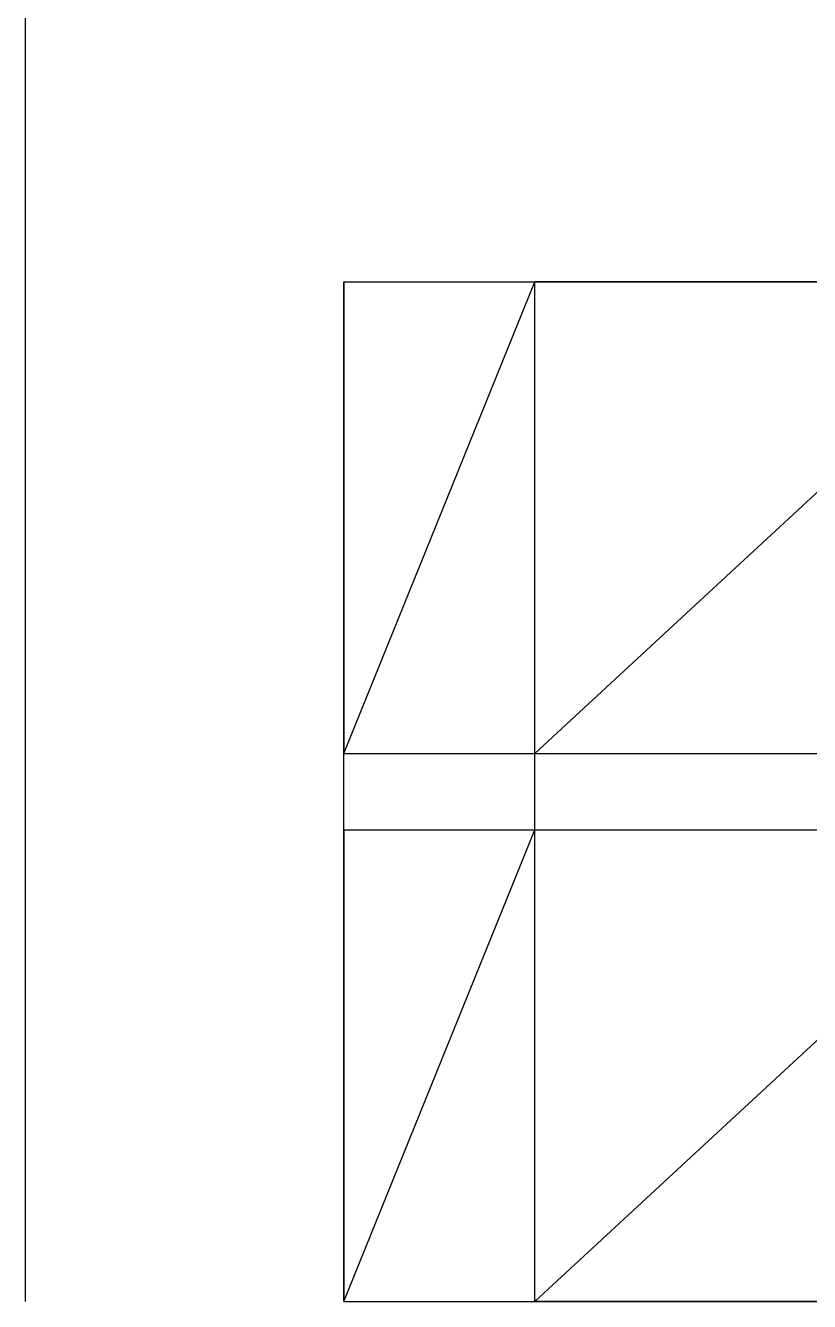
# Model space of a CAD drawing. Header units: metres. Extents: x -11.5 to 50.6, y -25 to 40.
# Drawn here: x -5 to 7.31, y 0 to 20.02 of the extents above; entities that cross this region are included whole.
import ezdxf

# ---------------------------------------------------------------- set-up
doc = ezdxf.new("R2010")
doc.units = ezdxf.units.M
for name, color, linetype in [('beam_x', 3, 'Continuous'), ('beam_y', 2, 'Continuous'), ('brace_xz', 6, 'Continuous'), ('brace_yz', 1, 'Continuous'), ('column', 4, 'Continuous'), ('dimensions', 4, 'Continuous'), ('floor_brace', 5, 'Continuous')]:
    doc.layers.add(name, color=color, linetype=linetype)

msp = doc.modelspace()

# ---------------------------------------------------------------- linework, layer by layer
at = {"layer": 'beam_x'}
for p, q in [((0, 16), (3, 16)), ((0, 16, 9), (3, 16, 9)), ((0, 16, 15), (3, 16, 15)), ((0, 16, 21), (3, 16, 21)), ((0, 16, 27), (3, 16, 27)), ((0, 16, 33), (3, 16, 33)), ((0, 16, 39), (3, 16, 39)), ((0, 16, 45), (3, 16, 45)), ((0, 16, 51), (3, 16, 51)), ((0, 16, 57), (3, 16, 57)), ((0, 16, 63), (3, 16, 63)), ((0, 16, 69), (3, 16, 69)), ((0, 16, 75), (3, 16, 75)), ((0, 16, 81), (3, 16, 81)), ((0, 16, 87), (3, 16, 87)), ((0, 16, 93), (3, 16, 93)), ((0, 16, 99), (3, 16, 99)), ((0, 16, 105), (3, 16, 105)), ((0, 16, 111), (3, 16, 111)), ((0, 16, 117), (3, 16, 117)), ((0, 16, 123), (3, 16, 123)), ((0, 16, 129), (3, 16, 129)), ((0, 16, 135), (3, 16, 135)), ((0, 16, 141), (3, 16, 141)), ((0, 16, 147), (3, 16, 147)), ((0, 16, 153), (3, 16, 153)), ((3, 16), (11, 16)), ((3, 16, 9), (11, 16, 9)), ((3, 16, 15), (11, 16, 15)), ((3, 16, 21), (11, 16, 21)), ((3, 16, 27), (11, 16, 27)), ((3, 16, 33), (11, 16, 33)), ((3, 16, 39), (11, 16, 39)), ((3, 16, 45), (11, 16, 45)), ((3, 16, 51), (11, 16, 51)), ((3, 16, 57), (11, 16, 57)), ((3, 16, 63), (11, 16, 63)), ((3, 16, 69), (11, 16, 69)), ((3, 16, 75), (11, 16, 75)), ((3, 16, 81), (11, 16, 81)), ((3, 16, 87), (11, 16, 87)), ((3, 16, 93), (11, 16, 93)), ((3, 16, 99), (11, 16, 99)), ((3, 16, 105), (11, 16, 105)), ((3, 16, 111), (11, 16, 111)), ((3, 16, 117), (11, 16, 117)), ((3, 16, 123), (11, 16, 123)), ((3, 16, 129), (11, 16, 129)), ((3, 16, 135), (11, 16, 135)), ((3, 16, 141), (11, 16, 141)), ((3, 16, 147), (11, 16, 147)), ((3, 16, 153), (11, 16, 153)), ((0, 8.6), (3, 8.6)), ((0, 8.6, 15), (3, 8.6, 15)), ((0, 8.6, 27), (3, 8.6, 27)), ((0, 8.6, 39), (3, 8.6, 39)), ((0, 8.6, 51), (3, 8.6, 51)), ((0, 8.6, 63), (3, 8.6, 63)), ((0, 8.6, 75), (3, 8.6, 75)), ((0, 8.6, 87), (3, 8.6, 87)), ((0, 8.6, 99), (3, 8.6, 99)), ((0, 8.6, 111), (3, 8.6, 111)), ((0, 8.6, 123), (3, 8.6, 123)), ((0, 8.6, 135), (3, 8.6, 135)), ((0, 8.6, 147), (3, 8.6, 147)), ((3, 8.6), (11, 8.6)), ((3, 8.6, 15), (11, 8.6, 15)), ((3, 8.6, 27), (11, 8.6, 27)), ((3, 8.6, 39), (11, 8.6, 39)), ((3, 8.6, 51), (11, 8.6, 51)), ((3, 8.6, 63), (11, 8.6, 63)), ((3, 8.6, 75), (11, 8.6, 75)), ((3, 8.6, 87), (11, 8.6, 87)), ((3, 8.6, 99), (11, 8.6, 99)), ((3, 8.6, 111), (11, 8.6, 111)), ((3, 8.6, 123), (11, 8.6, 123)), ((3, 8.6, 135), (11, 8.6, 135)), ((3, 8.6, 147), (11, 8.6, 147)), ((0, 7.4), (3, 7.4)), ((0, 7.4, 15), (3, 7.4, 15)), ((0, 7.4, 27), (3, 7.4, 27)), ((0, 7.4, 39), (3, 7.4, 39)), ((0, 7.4, 51), (3, 7.4, 51)), ((0, 7.4, 63), (3, 7.4, 63)), ((0, 7.4, 75), (3, 7.4, 75)), ((0, 7.4, 87), (3, 7.4, 87)), ((0, 7.4, 99), (3, 7.4, 99)), ((0, 7.4, 111), (3, 7.4, 111)), ((0, 7.4, 123), (3, 7.4, 123)), ((0, 7.4, 135), (3, 7.4, 135)), ((0, 7.4, 147), (3, 7.4, 147)), ((3, 7.4), (11, 7.4)), ((3, 7.4, 15), (11, 7.4, 15)), ((3, 7.4, 27), (11, 7.4, 27)), ((3, 7.4, 39), (11, 7.4, 39)), ((3, 7.4, 51), (11, 7.4, 51)), ((3, 7.4, 63), (11, 7.4, 63)), ((3, 7.4, 75), (11, 7.4, 75)), ((3, 7.4, 87), (11, 7.4, 87)), ((3, 7.4, 99), (11, 7.4, 99)), ((3, 7.4, 111), (11, 7.4, 111)), ((3, 7.4, 123), (11, 7.4, 123)), ((3, 7.4, 135), (11, 7.4, 135)), ((3, 7.4, 147), (11, 7.4, 147)), ((0, 0), (3, 0)), ((0, 0, 9), (3, 0, 9)), ((0, 0, 15), (3, 0, 15)), ((0, 0, 21), (3, 0, 21)), ((0, 0, 27), (3, 0, 27)), ((0, 0, 33), (3, 0, 33)), ((0, 0, 39), (3, 0, 39)), ((0, 0, 45), (3, 0, 45)), ((0, 0, 51), (3, 0, 51)), ((0, 0, 57), (3, 0, 57)), ((0, 0, 63), (3, 0, 63)), ((0, 0, 69), (3, 0, 69)), ((0, 0, 75), (3, 0, 75)), ((0, 0, 81), (3, 0, 81)), ((0, 0, 87), (3, 0, 87)), ((0, 0, 93), (3, 0, 93)), ((0, 0, 99), (3, 0, 99)), ((0, 0, 105), (3, 0, 105)), ((0, 0, 111), (3, 0, 111)), ((0, 0, 117), (3, 0, 117)), ((0, 0, 123), (3, 0, 123)), ((0, 0, 129), (3, 0, 129)), ((0, 0, 135), (3, 0, 135)), ((0, 0, 141), (3, 0, 141)), ((0, 0, 147), (3, 0, 147)), ((0, 0, 153), (3, 0, 153)), ((3, 0), (11, 0)), ((3, 0, 9), (11, 0, 9)), ((3, 0, 15), (11, 0, 15)), ((3, 0, 21), (11, 0, 21)), ((3, 0, 27), (11, 0, 27)), ((3, 0, 33), (11, 0, 33)), ((3, 0, 39), (11, 0, 39)), ((3, 0, 45), (11, 0, 45)), ((3, 0, 51), (11, 0, 51)), ((3, 0, 57), (11, 0, 57)), ((3, 0, 63), (11, 0, 63)), ((3, 0, 69), (11, 0, 69)), ((3, 0, 75), (11, 0, 75)), ((3, 0, 81), (11, 0, 81)), ((3, 0, 87), (11, 0, 87)), ((3, 0, 93), (11, 0, 93)), ((3, 0, 99), (11, 0, 99)), ((3, 0, 105), (11, 0, 105)), ((3, 0, 111), (11, 0, 111)), ((3, 0, 117), (11, 0, 117)), ((3, 0, 123), (11, 0, 123)), ((3, 0, 129), (11, 0, 129)), ((3, 0, 135), (11, 0, 135)), ((3, 0, 141), (11, 0, 141)), ((3, 0, 147), (11, 0, 147)), ((3, 0, 153), (11, 0, 153))]:
    msp.add_line(p, q, dxfattribs=at)
at = {"layer": 'beam_y'}
for p, q in [((0, 8.6), (0, 16)), ((0, 8.6, 9), (0, 16, 9)), ((0, 8.6, 15), (0, 16, 15)), ((0, 8.6, 21), (0, 16, 21)), ((0, 8.6, 27), (0, 16, 27)), ((0, 8.6, 33), (0, 16, 33)), ((0, 8.6, 39), (0, 16, 39)), ((0, 8.6, 45), (0, 16, 45)), ((0, 8.6, 51), (0, 16, 51)), ((0, 8.6, 57), (0, 16, 57)), ((0, 8.6, 63), (0, 16, 63)), ((0, 8.6, 69), (0, 16, 69)), ((0, 8.6, 75), (0, 16, 75)), ((0, 8.6, 81), (0, 16, 81)), ((0, 8.6, 87), (0, 16, 87)), ((0, 8.6, 93), (0, 16, 93)), ((0, 8.6, 99), (0, 16, 99)), ((0, 8.6, 105), (0, 16, 105)), ((0, 8.6, 111), (0, 16, 111)), ((0, 8.6, 117), (0, 16, 117)), ((0, 8.6, 123), (0, 16, 123)), ((0, 8.6, 129), (0, 16, 129)), ((0, 8.6, 135), (0, 16, 135)), ((0, 8.6, 141), (0, 16, 141)), ((0, 8.6, 147), (0, 16, 147)), ((0, 8.6, 153), (0, 16, 153)), ((3, 8.6, 9), (3, 16, 9)), ((3, 8.6, 21), (3, 16, 21)), ((3, 8.6, 33), (3, 16, 33)), ((3, 8.6, 45), (3, 16, 45)), ((3, 8.6, 57), (3, 16, 57)), ((3, 8.6, 69), (3, 16, 69)), ((3, 8.6, 81), (3, 16, 81)), ((3, 8.6, 93), (3, 16, 93)), ((3, 8.6, 105), (3, 16, 105)), ((3, 8.6, 117), (3, 16, 117)), ((3, 8.6, 129), (3, 16, 129)), ((3, 8.6, 141), (3, 16, 141)), ((3, 8.6, 153), (3, 16, 153)), ((0, 7.4), (0, 8.6)), ((0, 7.4, 9), (0, 8.6, 9)), ((0, 7.4, 15), (0, 8.6, 15)), ((0, 7.4, 21), (0, 8.6, 21)), ((0, 7.4, 27), (0, 8.6, 27)), ((0, 7.4, 33), (0, 8.6, 33)), ((0, 7.4, 39), (0, 8.6, 39)), ((0, 7.4, 45), (0, 8.6, 45)), ((0, 7.4, 51), (0, 8.6, 51)), ((0, 7.4, 57), (0, 8.6, 57)), ((0, 7.4, 63), (0, 8.6, 63)), ((0, 7.4, 69), (0, 8.6, 69)), ((0, 7.4, 75), (0, 8.6, 75)), ((0, 7.4, 81), (0, 8.6, 81)), ((0, 7.4, 87), (0, 8.6, 87)), ((0, 7.4, 93), (0, 8.6, 93)), ((0, 7.4, 99), (0, 8.6, 99)), ((0, 7.4, 105), (0, 8.6, 105)), ((0, 7.4, 111), (0, 8.6, 111)), ((0, 7.4, 117), (0, 8.6, 117)), ((0, 7.4, 123), (0, 8.6, 123)), ((0, 7.4, 129), (0, 8.6, 129)), ((0, 7.4, 135), (0, 8.6, 135)), ((0, 7.4, 141), (0, 8.6, 141)), ((0, 7.4, 147), (0, 8.6, 147)), ((0, 7.4, 153), (0, 8.6, 153)), ((3, 7.4, 9), (3, 8.6, 9)), ((3, 7.4, 21), (3, 8.6, 21)), ((3, 7.4, 33), (3, 8.6, 33)), ((3, 7.4, 45), (3, 8.6, 45)), ((3, 7.4, 57), (3, 8.6, 57)), ((3, 7.4, 69), (3, 8.6, 69)), ((3, 7.4, 81), (3, 8.6, 81)), ((3, 7.4, 93), (3, 8.6, 93)), ((3, 7.4, 105), (3, 8.6, 105)), ((3, 7.4, 117), (3, 8.6, 117)), ((3, 7.4, 129), (3, 8.6, 129)), ((3, 7.4, 141), (3, 8.6, 141)), ((3, 7.4, 153), (3, 8.6, 153)), ((0, 0), (0, 7.4)), ((0, 0, 9), (0, 7.4, 9)), ((0, 0, 15), (0, 7.4, 15)), ((0, 0, 21), (0, 7.4, 21)), ((0, 0, 27), (0, 7.4, 27)), ((0, 0, 33), (0, 7.4, 33)), ((0, 0, 39), (0, 7.4, 39)), ((0, 0, 45), (0, 7.4, 45)), ((0, 0, 51), (0, 7.4, 51)), ((0, 0, 57), (0, 7.4, 57)), ((0, 0, 63), (0, 7.4, 63)), ((0, 0, 69), (0, 7.4, 69)), ((0, 0, 75), (0, 7.4, 75)), ((0, 0, 81), (0, 7.4, 81)), ((0, 0, 87), (0, 7.4, 87)), ((0, 0, 93), (0, 7.4, 93)), ((0, 0, 99), (0, 7.4, 99)), ((0, 0, 105), (0, 7.4, 105)), ((0, 0, 111), (0, 7.4, 111)), ((0, 0, 117), (0, 7.4, 117)), ((0, 0, 123), (0, 7.4, 123)), ((0, 0, 129), (0, 7.4, 129)), ((0, 0, 135), (0, 7.4, 135)), ((0, 0, 141), (0, 7.4, 141)), ((0, 0, 147), (0, 7.4, 147)), ((0, 0, 153), (0, 7.4, 153)), ((3, 0, 9), (3, 7.4, 9)), ((3, 0, 21), (3, 7.4, 21)), ((3, 0, 33), (3, 7.4, 33)), ((3, 0, 45), (3, 7.4, 45)), ((3, 0, 57), (3, 7.4, 57)), ((3, 0, 69), (3, 7.4, 69)), ((3, 0, 81), (3, 7.4, 81)), ((3, 0, 93), (3, 7.4, 93)), ((3, 0, 105), (3, 7.4, 105)), ((3, 0, 117), (3, 7.4, 117)), ((3, 0, 129), (3, 7.4, 129)), ((3, 0, 141), (3, 7.4, 141)), ((3, 0, 153), (3, 7.4, 153))]:
    msp.add_line(p, q, dxfattribs=at)
at = {"layer": 'brace_xz'}
for p, q in [((0, 16), (3, 16, 9)), ((0, 16, 51), (3, 16, 57)), ((0, 16, 99), (3, 16, 105)), ((0, 16, 147), (3, 16, 153)), ((11, 16), (3, 16, 9)), ((11, 16, 51), (3, 16, 57)), ((11, 16, 99), (3, 16, 105)), ((11, 16, 147), (3, 16, 153)), ((0, 0), (3, 0, 9)), ((0, 0, 51), (3, 0, 57)), ((0, 0, 99), (3, 0, 105)), ((0, 0, 147), (3, 0, 153)), ((11, 0), (3, 0, 9)), ((11, 0, 51), (3, 0, 57)), ((11, 0, 99), (3, 0, 105)), ((11, 0, 147), (3, 0, 153))]:
    msp.add_line(p, q, dxfattribs=at)
at = {"layer": 'brace_yz'}
for p, q in [((0, 8.6), (0, 16, 9)), ((0, 16), (0, 8.6, 9)), ((0, 8.6, 39), (0, 16, 45)), ((0, 16, 39), (0, 8.6, 45)), ((0, 8.6, 75), (0, 16, 81)), ((0, 16, 75), (0, 8.6, 81)), ((0, 8.6, 111), (0, 16, 117)), ((0, 16, 111), (0, 8.6, 117)), ((0, 8.6, 147), (0, 16, 153)), ((0, 16, 147), (0, 8.6, 153)), ((0, 0), (0, 7.4, 9)), ((0, 7.4), (0, 0, 9)), ((0, 0, 39), (0, 7.4, 45)), ((0, 7.4, 39), (0, 0, 45)), ((0, 0, 75), (0, 7.4, 81)), ((0, 7.4, 75), (0, 0, 81)), ((0, 0, 111), (0, 7.4, 117)), ((0, 7.4, 111), (0, 0, 117)), ((0, 0, 147), (0, 7.4, 153)), ((0, 7.4, 147), (0, 0, 153))]:
    msp.add_line(p, q, dxfattribs=at)
at = {"layer": 'column'}
for p, q in [((0, 16), (0, 16, 9)), ((0, 16, 9), (0, 16, 15)), ((0, 16, 15), (0, 16, 21)), ((0, 16, 21), (0, 16, 27)), ((0, 16, 27), (0, 16, 33)), ((0, 16, 33), (0, 16, 39)), ((0, 16, 39), (0, 16, 45)), ((0, 16, 45), (0, 16, 51)), ((0, 16, 51), (0, 16, 57)), ((0, 16, 57), (0, 16, 63)), ((0, 16, 63), (0, 16, 69)), ((0, 16, 69), (0, 16, 75)), ((0, 16, 75), (0, 16, 81)), ((0, 16, 81), (0, 16, 87)), ((0, 16, 87), (0, 16, 93)), ((0, 16, 93), (0, 16, 99)), ((0, 16, 99), (0, 16, 105)), ((0, 16, 105), (0, 16, 111)), ((0, 16, 111), (0, 16, 117)), ((0, 16, 117), (0, 16, 123)), ((0, 16, 123), (0, 16, 129)), ((0, 16, 129), (0, 16, 135)), ((0, 16, 135), (0, 16, 141)), ((0, 16, 141), (0, 16, 147)), ((0, 16, 147), (0, 16, 153)), ((3, 16), (3, 16, 9)), ((3, 16, 9), (3, 16, 15)), ((3, 16, 15), (3, 16, 21)), ((3, 16, 21), (3, 16, 27)), ((3, 16, 27), (3, 16, 33)), ((3, 16, 33), (3, 16, 39)), ((3, 16, 39), (3, 16, 45)), ((3, 16, 45), (3, 16, 51)), ((3, 16, 51), (3, 16, 57)), ((3, 16, 57), (3, 16, 63)), ((3, 16, 63), (3, 16, 69)), ((3, 16, 69), (3, 16, 75)), ((3, 16, 75), (3, 16, 81)), ((3, 16, 81), (3, 16, 87)), ((3, 16, 87), (3, 16, 93)), ((3, 16, 93), (3, 16, 99)), ((3, 16, 99), (3, 16, 105)), ((3, 16, 105), (3, 16, 111)), ((3, 16, 111), (3, 16, 117)), ((3, 16, 117), (3, 16, 123)), ((3, 16, 123), (3, 16, 129)), ((3, 16, 129), (3, 16, 135)), ((3, 16, 135), (3, 16, 141)), ((3, 16, 141), (3, 16, 147)), ((3, 16, 147), (3, 16, 153)), ((0, 8.6), (0, 8.6, 9)), ((0, 8.6, 9), (0, 8.6, 15)), ((0, 8.6, 15), (0, 8.6, 21)), ((0, 8.6, 21), (0, 8.6, 27)), ((0, 8.6, 27), (0, 8.6, 33)), ((0, 8.6, 33), (0, 8.6, 39)), ((0, 8.6, 39), (0, 8.6, 45)), ((0, 8.6, 45), (0, 8.6, 51)), ((0, 8.6, 51), (0, 8.6, 57)), ((0, 8.6, 57), (0, 8.6, 63)), ((0, 8.6, 63), (0, 8.6, 69)), ((0, 8.6, 69), (0, 8.6, 75)), ((0, 8.6, 75), (0, 8.6, 81)), ((0, 8.6, 81), (0, 8.6, 87)), ((0, 8.6, 87), (0, 8.6, 93)), ((0, 8.6, 93), (0, 8.6, 99)), ((0, 8.6, 99), (0, 8.6, 105)), ((0, 8.6, 105), (0, 8.6, 111)), ((0, 8.6, 111), (0, 8.6, 117)), ((0, 8.6, 117), (0, 8.6, 123)), ((0, 8.6, 123), (0, 8.6, 129)), ((0, 8.6, 129), (0, 8.6, 135)), ((0, 8.6, 135), (0, 8.6, 141)), ((0, 8.6, 141), (0, 8.6, 147)), ((0, 8.6, 147), (0, 8.6, 153)), ((3, 8.6), (3, 8.6, 9)), ((3, 8.6, 9), (3, 8.6, 15)), ((3, 8.6, 15), (3, 8.6, 21)), ((3, 8.6, 21), (3, 8.6, 27)), ((3, 8.6, 27), (3, 8.6, 33)), ((3, 8.6, 33), (3, 8.6, 39)), ((3, 8.6, 39), (3, 8.6, 45)), ((3, 8.6, 45), (3, 8.6, 51)), ((3, 8.6, 51), (3, 8.6, 57)), ((3, 8.6, 57), (3, 8.6, 63)), ((3, 8.6, 63), (3, 8.6, 69)), ((3, 8.6, 69), (3, 8.6, 75)), ((3, 8.6, 75), (3, 8.6, 81)), ((3, 8.6, 81), (3, 8.6, 87)), ((3, 8.6, 87), (3, 8.6, 93)), ((3, 8.6, 93), (3, 8.6, 99)), ((3, 8.6, 99), (3, 8.6, 105)), ((3, 8.6, 105), (3, 8.6, 111)), ((3, 8.6, 111), (3, 8.6, 117)), ((3, 8.6, 117), (3, 8.6, 123)), ((3, 8.6, 123), (3, 8.6, 129)), ((3, 8.6, 129), (3, 8.6, 135)), ((3, 8.6, 135), (3, 8.6, 141)), ((3, 8.6, 141), (3, 8.6, 147)), ((3, 8.6, 147), (3, 8.6, 153)), ((0, 7.4), (0, 7.4, 9)), ((0, 7.4, 9), (0, 7.4, 15)), ((0, 7.4, 15), (0, 7.4, 21)), ((0, 7.4, 21), (0, 7.4, 27)), ((0, 7.4, 27), (0, 7.4, 33)), ((0, 7.4, 33), (0, 7.4, 39)), ((0, 7.4, 39), (0, 7.4, 45)), ((0, 7.4, 45), (0, 7.4, 51)), ((0, 7.4, 51), (0, 7.4, 57)), ((0, 7.4, 57), (0, 7.4, 63)), ((0, 7.4, 63), (0, 7.4, 69)), ((0, 7.4, 69), (0, 7.4, 75)), ((0, 7.4, 75), (0, 7.4, 81)), ((0, 7.4, 81), (0, 7.4, 87)), ((0, 7.4, 87), (0, 7.4, 93)), ((0, 7.4, 93), (0, 7.4, 99)), ((0, 7.4, 99), (0, 7.4, 105)), ((0, 7.4, 105), (0, 7.4, 111)), ((0, 7.4, 111), (0, 7.4, 117)), ((0, 7.4, 117), (0, 7.4, 123)), ((0, 7.4, 123), (0, 7.4, 129)), ((0, 7.4, 129), (0, 7.4, 135)), ((0, 7.4, 135), (0, 7.4, 141)), ((0, 7.4, 141), (0, 7.4, 147)), ((0, 7.4, 147), (0, 7.4, 153)), ((3, 7.4), (3, 7.4, 9)), ((3, 7.4, 9), (3, 7.4, 15)), ((3, 7.4, 15), (3, 7.4, 21)), ((3, 7.4, 21), (3, 7.4, 27)), ((3, 7.4, 27), (3, 7.4, 33)), ((3, 7.4, 33), (3, 7.4, 39)), ((3, 7.4, 39), (3, 7.4, 45)), ((3, 7.4, 45), (3, 7.4, 51)), ((3, 7.4, 51), (3, 7.4, 57)), ((3, 7.4, 57), (3, 7.4, 63)), ((3, 7.4, 63), (3, 7.4, 69)), ((3, 7.4, 69), (3, 7.4, 75)), ((3, 7.4, 75), (3, 7.4, 81)), ((3, 7.4, 81), (3, 7.4, 87)), ((3, 7.4, 87), (3, 7.4, 93)), ((3, 7.4, 93), (3, 7.4, 99)), ((3, 7.4, 99), (3, 7.4, 105)), ((3, 7.4, 105), (3, 7.4, 111)), ((3, 7.4, 111), (3, 7.4, 117)), ((3, 7.4, 117), (3, 7.4, 123)), ((3, 7.4, 123), (3, 7.4, 129)), ((3, 7.4, 129), (3, 7.4, 135)), ((3, 7.4, 135), (3, 7.4, 141)), ((3, 7.4, 141), (3, 7.4, 147)), ((3, 7.4, 147), (3, 7.4, 153)), ((0, 0), (0, 0, 9)), ((0, 0, 9), (0, 0, 15)), ((0, 0, 15), (0, 0, 21)), ((0, 0, 21), (0, 0, 27)), ((0, 0, 27), (0, 0, 33)), ((0, 0, 33), (0, 0, 39)), ((0, 0, 39), (0, 0, 45)), ((0, 0, 45), (0, 0, 51)), ((0, 0, 51), (0, 0, 57)), ((0, 0, 57), (0, 0, 63)), ((0, 0, 63), (0, 0, 69)), ((0, 0, 69), (0, 0, 75)), ((0, 0, 75), (0, 0, 81)), ((0, 0, 81), (0, 0, 87)), ((0, 0, 87), (0, 0, 93)), ((0, 0, 93), (0, 0, 99)), ((0, 0, 99), (0, 0, 105)), ((0, 0, 105), (0, 0, 111)), ((0, 0, 111), (0, 0, 117)), ((0, 0, 117), (0, 0, 123)), ((0, 0, 123), (0, 0, 129)), ((0, 0, 129), (0, 0, 135)), ((0, 0, 135), (0, 0, 141)), ((0, 0, 141), (0, 0, 147)), ((0, 0, 147), (0, 0, 153)), ((3, 0), (3, 0, 9)), ((3, 0, 9), (3, 0, 15)), ((3, 0, 15), (3, 0, 21)), ((3, 0, 21), (3, 0, 27)), ((3, 0, 27), (3, 0, 33)), ((3, 0, 33), (3, 0, 39)), ((3, 0, 39), (3, 0, 45)), ((3, 0, 45), (3, 0, 51)), ((3, 0, 51), (3, 0, 57)), ((3, 0, 57), (3, 0, 63)), ((3, 0, 63), (3, 0, 69)), ((3, 0, 69), (3, 0, 75)), ((3, 0, 75), (3, 0, 81)), ((3, 0, 81), (3, 0, 87)), ((3, 0, 87), (3, 0, 93)), ((3, 0, 93), (3, 0, 99)), ((3, 0, 99), (3, 0, 105)), ((3, 0, 105), (3, 0, 111)), ((3, 0, 111), (3, 0, 117)), ((3, 0, 117), (3, 0, 123)), ((3, 0, 123), (3, 0, 129)), ((3, 0, 129), (3, 0, 135)), ((3, 0, 135), (3, 0, 141)), ((3, 0, 141), (3, 0, 147)), ((3, 0, 147), (3, 0, 153))]:
    msp.add_line(p, q, dxfattribs=at)
at = {"layer": 'dimensions'}
msp.add_line((-5, 0), (-5, 40), dxfattribs=at)
at = {"layer": 'floor_brace'}
for p, q in [((0, 8.6), (3, 16)), ((0, 8.6, 75), (3, 16, 75)), ((0, 8.6, 147), (3, 16, 147)), ((3, 8.6), (11, 16)), ((3, 8.6, 75), (11, 16, 75)), ((3, 8.6, 147), (11, 16, 147)), ((0, 0), (3, 7.4)), ((0, 0, 75), (3, 7.4, 75)), ((0, 0, 147), (3, 7.4, 147)), ((3, 0), (11, 7.4)), ((3, 0, 75), (11, 7.4, 75)), ((3, 0, 147), (11, 7.4, 147))]:
    msp.add_line(p, q, dxfattribs=at)

doc.saveas('drawing.dxf')
